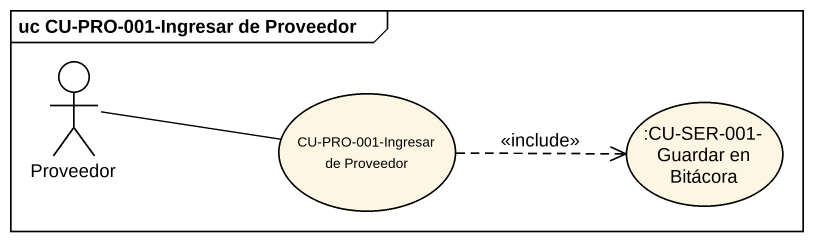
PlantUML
@startuml
mainframe uc CU-PRO-001-Ingresar de Proveedor
actor Proveedor
usecase "CU-PRO-001-Ingresar de Proveedor" as CU_PRO_001_Ingresar_de
usecase ":CU-SER-001-Guardar en Bitácora" as CU_SER_001_Guardar_en
Proveedor -right- CU_PRO_001_Ingresar_de
CU_PRO_001_Ingresar_de .right.> CU_SER_001_Guardar_en : <<include>>
@enduml
